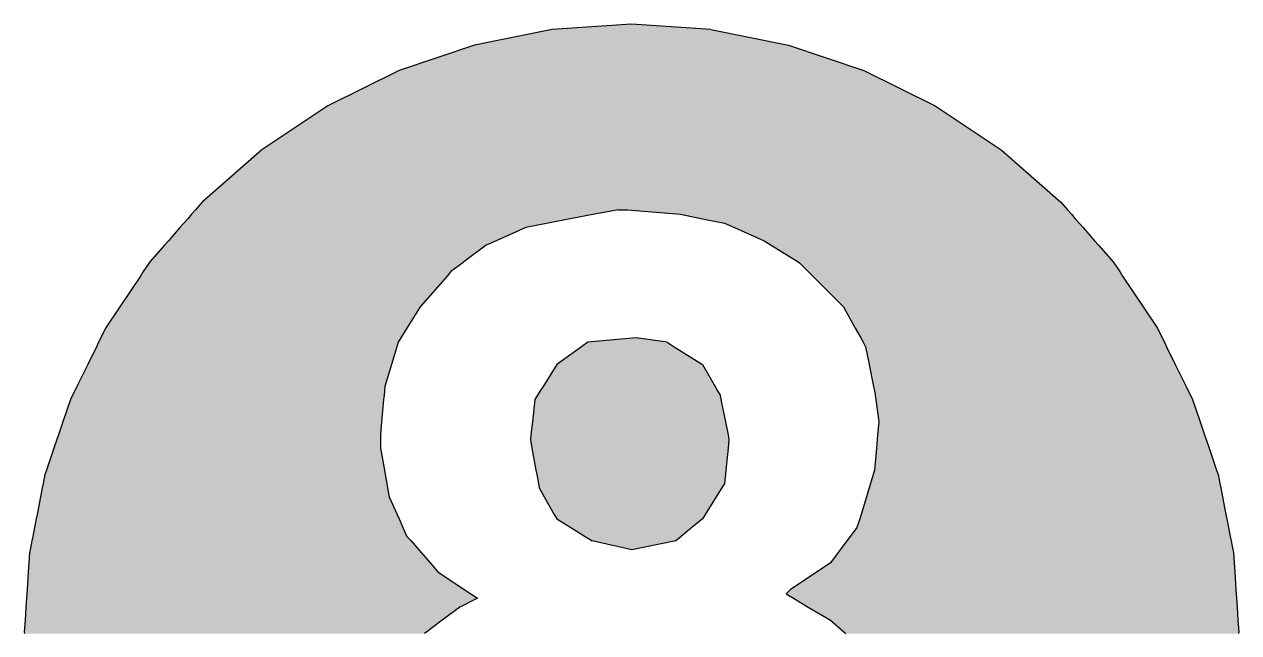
# Model space of a CAD drawing. Extents: x 2558 to 85222, y -662 to 28852.
# Drawn here: x 67520.2 to 67929.2, y 12448.3 to 12653.1 of the extents above; entities that cross this region are included whole.
import ezdxf

# ---------------------------------------------------------------- set-up
doc = ezdxf.new("R2010")
doc.units = 0
doc.header["$MEASUREMENT"] = 0
doc.layers.get('0').update_dxf_attribs({"linetype": 'CONTINUOUS'})
doc.layers.add('DLINE', color=1, linetype='CONTINUOUS')

# ---------------------------------------------------------------- blocks, each defined once
blk = doc.blocks.new('RCSTD3_DESIGN')
at = {"layer": 'DLINE', "linetype": 'CONTINUOUS'}
for p, q in [((593.532945, 8090.827359), (566.838529, 8089.077714)), ((620.227361, 8089.077714), (593.532945, 8090.827359)), ((566.838529, 8089.077714), (540.600861, 8083.858718)), ((620.227361, 8089.077714), (646.465028, 8083.858718)), ((540.600861, 8083.858718), (515.268877, 8075.259668)), ((646.465028, 8083.858718), (671.797013, 8075.259668)), ((515.268877, 8075.259668), (491.276012, 8063.427696)), ((671.797013, 8075.259668), (695.789877, 8063.427696)), ((491.276012, 8063.427696), (469.032792, 8048.565252)), ((695.789877, 8063.427696), (718.033098, 8048.565252)), ((469.032792, 8048.565252), (448.919804, 8030.926634)), ((718.033098, 8048.565252), (738.146086, 8030.926634)), ((448.919804, 8030.926634), (446.671895, 8028.363386)), ((738.146086, 8030.926634), (740.393995, 8028.363386)), ((444.065934, 8025.391857), (442.762954, 8023.906093)), ((445.368914, 8026.877621), (444.065934, 8025.391857)), ((446.671895, 8028.363386), (445.368914, 8026.877621)), ((572.845355, 8025.391857), (565.416533, 8023.906093)), ((581.017058, 8026.877621), (572.845355, 8025.391857)), ((589.188762, 8028.363386), (581.017058, 8026.877621)), ((589.188762, 8028.363386), (592.16029, 8028.363386)), ((592.16029, 8028.363386), (609.989462, 8026.877621)), ((609.989462, 8026.877621), (617.418283, 8025.391857)), ((617.418283, 8025.391857), (624.847104, 8023.906093)), ((740.393995, 8028.363386), (741.696975, 8026.877621)), ((741.696975, 8026.877621), (742.999955, 8025.391857)), ((742.999955, 8025.391857), (744.302936, 8023.906093)), ((441.459973, 8022.420328), (437.551033, 8017.963036)), ((442.762954, 8023.906093), (441.459973, 8022.420328)), ((557.987712, 8022.420328), (547.958803, 8017.963036)), ((565.416533, 8023.906093), (557.987712, 8022.420328)), ((624.847104, 8023.906093), (628.190074, 8022.420328)), ((628.190074, 8022.420328), (638.218983, 8017.963036)), ((744.302936, 8023.906093), (745.605916, 8022.420328)), ((745.605916, 8022.420328), (749.514857, 8017.963036)), ((437.551033, 8017.963036), (436.248052, 8016.477271)), ((547.958803, 8017.963036), (544.615834, 8016.477271)), ((638.218983, 8017.963036), (640.596206, 8016.477271)), ((749.514857, 8017.963036), (750.817837, 8016.477271)), ((436.248052, 8016.477271), (431.281187, 8010.813646)), ((544.615834, 8016.477271), (537.064334, 8010.813646)), ((640.596206, 8016.477271), (649.658006, 8010.813646)), ((750.817837, 8016.477271), (755.784703, 8010.813646)), ((431.094476, 8010.534214), (429.108964, 8007.562686)), ((431.281187, 8010.813646), (431.094476, 8010.534214)), ((536.691757, 8010.534214), (532.729719, 8007.562686)), ((537.064334, 8010.813646), (536.691757, 8010.534214)), ((649.658006, 8010.813646), (650.105097, 8010.534214)), ((650.105097, 8010.534214), (653.076626, 8007.562686)), ((755.784703, 8010.813646), (755.971413, 8010.534214)), ((755.971413, 8010.534214), (757.956925, 8007.562686)), ((428.116208, 8006.076921), (421.166916, 7995.676571)), ((429.108964, 8007.562686), (428.116208, 8006.076921)), ((531.429676, 8006.076921), (522.329369, 7995.676571)), ((532.729719, 8007.562686), (531.429676, 8006.076921)), ((653.076626, 8007.562686), (654.56239, 8006.076921)), ((654.56239, 8006.076921), (664.96274, 7995.676571)), ((757.956925, 8007.562686), (758.949681, 8006.076921)), ((758.949681, 8006.076921), (765.898973, 7995.676571)), ((421.166916, 7995.676571), (416.418742, 7988.570426)), ((522.329369, 7995.676571), (517.888029, 7988.570426)), ((664.96274, 7995.676571), (668.910598, 7988.570426)), ((765.898973, 7995.676571), (770.647147, 7988.570426)), ((416.418742, 7988.570426), (414.79422, 7985.276222)), ((517.888029, 7988.570426), (515.829151, 7985.276222)), ((668.910598, 7988.570426), (670.740712, 7985.276222)), ((770.647147, 7988.570426), (772.271669, 7985.276222)), ((414.79422, 7985.276222), (414.061522, 7983.790457)), ((515.829151, 7985.276222), (514.900548, 7983.790457)), ((595.131819, 7985.276222), (578.788412, 7983.790457)), ((605.532169, 7983.790457), (595.131819, 7985.276222)), ((670.740712, 7985.276222), (671.566137, 7983.790457)), ((772.271669, 7985.276222), (773.004367, 7983.790457)), ((413.328824, 7982.304693), (410.398033, 7976.361636)), ((414.061522, 7983.790457), (413.328824, 7982.304693)), ((514.454819, 7982.304693), (512.671902, 7976.361636)), ((514.900548, 7983.790457), (514.454819, 7982.304693)), ((576.708342, 7982.304693), (568.388062, 7976.361636)), ((578.788412, 7983.790457), (576.708342, 7982.304693)), ((605.532169, 7983.790457), (607.909392, 7982.304693)), ((607.909392, 7982.304693), (617.418283, 7976.361636)), ((671.566137, 7983.790457), (672.391561, 7982.304693)), ((672.391561, 7982.304693), (673.580173, 7976.361636)), ((773.004367, 7983.790457), (773.737065, 7982.304693)), ((773.737065, 7982.304693), (776.667856, 7976.361636)), ((410.398033, 7976.361636), (406.734544, 7968.932815)), ((512.671902, 7976.361636), (510.443255, 7968.932815)), ((568.388062, 7976.361636), (563.745049, 7968.932815)), ((617.418283, 7976.361636), (621.663324, 7968.932815)), ((673.580173, 7976.361636), (675.065937, 7968.932815)), ((776.667856, 7976.361636), (780.331346, 7968.932815)), ((406.734544, 7968.932815), (406.001846, 7967.44705)), ((510.443255, 7968.932815), (510.308186, 7967.44705)), ((563.745049, 7968.932815), (562.816446, 7967.44705)), ((621.663324, 7968.932815), (622.512332, 7967.44705)), ((675.065937, 7968.932815), (675.36309, 7967.44705)), ((780.331346, 7968.932815), (781.064044, 7967.44705)), ((404.552133, 7964.475522), (402.030388, 7957.0467)), ((404.58677, 7964.577561), (404.552133, 7964.475522)), ((405.269148, 7965.961286), (404.58677, 7964.577561)), ((406.001846, 7967.44705), (405.269148, 7965.961286)), ((510.038047, 7964.475522), (509.362699, 7957.0467)), ((510.047323, 7964.577561), (510.038047, 7964.475522)), ((510.173116, 7965.961286), (510.047323, 7964.577561)), ((510.308186, 7967.44705), (510.173116, 7965.961286)), ((560.959241, 7964.475522), (560.133816, 7957.0467)), ((561.023015, 7964.577561), (560.959241, 7964.475522)), ((561.887843, 7965.961286), (561.023015, 7964.577561)), ((562.816446, 7967.44705), (561.887843, 7965.961286)), ((622.512332, 7967.44705), (623.36134, 7965.961286)), ((623.36134, 7965.961286), (623.638085, 7964.577561)), ((623.638085, 7964.577561), (623.658493, 7964.475522)), ((623.658493, 7964.475522), (625.144257, 7957.0467)), ((675.36309, 7967.44705), (675.575342, 7965.961286)), ((675.575342, 7965.961286), (675.773017, 7964.577561)), ((675.773017, 7964.577561), (675.787594, 7964.475522)), ((675.787594, 7964.475522), (676.848854, 7957.0467)), ((781.064044, 7967.44705), (781.796741, 7965.961286)), ((781.796741, 7965.961286), (782.479119, 7964.577561)), ((782.479119, 7964.577561), (782.513757, 7964.475522)), ((782.513757, 7964.475522), (785.035502, 7957.0467)), ((402.030388, 7957.0467), (400.517341, 7952.589408)), ((509.362699, 7957.0467), (508.957491, 7952.589408)), ((560.133816, 7957.0467), (559.638561, 7952.589408)), ((625.144257, 7957.0467), (626.035716, 7952.589408)), ((676.848854, 7957.0467), (676.443646, 7952.589408)), ((785.035502, 7957.0467), (786.548549, 7952.589408)), ((400.517341, 7952.589408), (400.012992, 7951.103643)), ((508.957491, 7952.589408), (508.957491, 7951.103643)), ((559.638561, 7952.589408), (559.473476, 7951.103643)), ((626.035716, 7952.589408), (626.332869, 7951.103643)), ((676.443646, 7952.589408), (676.308576, 7951.103643)), ((786.548549, 7952.589408), (787.052898, 7951.103643)), ((399.004293, 7948.132115), (396.482548, 7940.703293)), ((400.012992, 7951.103643), (399.004293, 7948.132115)), ((508.957491, 7951.103643), (508.957491, 7948.132115)), ((508.957491, 7948.132115), (510.308186, 7940.703293)), ((559.473476, 7951.103643), (560.013754, 7948.132115)), ((560.013754, 7948.132115), (561.364449, 7940.703293)), ((626.035716, 7948.132115), (625.292834, 7940.703293)), ((626.332869, 7951.103643), (626.035716, 7948.132115)), ((676.038437, 7948.132115), (675.36309, 7940.703293)), ((676.308576, 7951.103643), (676.038437, 7948.132115)), ((787.052898, 7951.103643), (788.061596, 7948.132115)), ((788.061596, 7948.132115), (790.583341, 7940.703293)), ((395.98772, 7939.245577), (395.391068, 7936.246)), ((396.482548, 7940.703293), (395.98772, 7939.245577)), ((510.308186, 7940.703293), (510.573225, 7939.245577)), ((510.573225, 7939.245577), (511.118603, 7936.246)), ((561.364449, 7940.703293), (561.629488, 7939.245577)), ((561.629488, 7939.245577), (562.174866, 7936.246)), ((625.147062, 7939.245577), (624.847104, 7936.246)), ((625.292834, 7940.703293), (625.147062, 7939.245577)), ((674.925775, 7939.245577), (674.025902, 7936.246)), ((675.36309, 7940.703293), (674.925775, 7939.245577)), ((790.583341, 7940.703293), (791.078169, 7939.245577)), ((791.078169, 7939.245577), (791.674822, 7936.246)), ((395.391068, 7936.246), (395.095531, 7934.760236)), ((511.118603, 7936.246), (511.388742, 7934.760236)), ((562.174866, 7936.246), (562.445005, 7934.760236)), ((624.847104, 7936.246), (623.918502, 7934.760236)), ((674.025902, 7936.246), (673.580173, 7934.760236)), ((791.674822, 7936.246), (791.970359, 7934.760236)), ((394.504457, 7931.788708), (393.322309, 7925.845651)), ((395.095531, 7934.760236), (394.504457, 7931.788708)), ((511.388742, 7934.760236), (511.929019, 7931.788708)), ((511.929019, 7931.788708), (514.570378, 7925.845651)), ((562.445005, 7934.760236), (564.143021, 7931.788708)), ((564.143021, 7931.788708), (567.539054, 7925.845651)), ((622.061296, 7931.788708), (618.346886, 7925.845651)), ((623.918502, 7934.760236), (622.061296, 7931.788708)), ((672.688714, 7931.788708), (670.905797, 7925.845651)), ((673.580173, 7934.760236), (672.688714, 7931.788708)), ((791.970359, 7934.760236), (792.561432, 7931.788708)), ((792.561432, 7931.788708), (793.74358, 7925.845651)), ((393.026772, 7924.359886), (392.435699, 7921.388358)), ((393.322309, 7925.845651), (393.026772, 7924.359886)), ((514.570378, 7925.845651), (515.230718, 7924.359886)), ((515.230718, 7924.359886), (516.551397, 7921.388358)), ((567.539054, 7925.845651), (568.388062, 7924.359886)), ((568.388062, 7924.359886), (573.142508, 7921.388358)), ((617.418283, 7924.359886), (613.852449, 7921.388358)), ((618.346886, 7925.845651), (617.418283, 7924.359886)), ((670.410542, 7924.359886), (669.420033, 7921.388358)), ((670.905797, 7925.845651), (670.410542, 7924.359886)), ((793.74358, 7925.845651), (794.039117, 7924.359886)), ((794.039117, 7924.359886), (794.630191, 7921.388358)), ((392.435699, 7921.388358), (391.844625, 7918.416829)), ((516.551397, 7921.388358), (517.872077, 7918.416829)), ((573.142508, 7921.388358), (577.896953, 7918.416829)), ((613.852449, 7921.388358), (610.286614, 7918.416829)), ((669.420033, 7921.388358), (667.191386, 7918.416829)), ((794.630191, 7921.388358), (795.221264, 7918.416829)), ((391.549088, 7916.931065), (390.958014, 7913.959536)), ((391.844625, 7918.416829), (391.549088, 7916.931065)), ((517.872077, 7918.416829), (519.357841, 7916.931065)), ((519.357841, 7916.931065), (521.904865, 7913.959536)), ((577.896953, 7918.416829), (580.274176, 7916.931065)), ((593.646055, 7913.959536), (580.274176, 7916.931065)), ((608.503697, 7916.931065), (593.646055, 7913.959536)), ((610.286614, 7918.416829), (608.503697, 7916.931065)), ((666.077063, 7916.931065), (663.848417, 7913.959536)), ((667.191386, 7918.416829), (666.077063, 7916.931065)), ((795.221264, 7918.416829), (795.516801, 7916.931065)), ((795.516801, 7916.931065), (796.107875, 7913.959536)), ((390.768724, 7913.00791), (390.53895, 7909.502244)), ((390.958014, 7913.959536), (390.768724, 7913.00791)), ((521.904865, 7913.959536), (522.720545, 7913.00791)), ((522.720545, 7913.00791), (525.725402, 7909.502244)), ((663.134696, 7913.00791), (660.505447, 7909.502244)), ((663.848417, 7913.959536), (663.134696, 7913.00791)), ((796.107875, 7913.959536), (796.297165, 7913.00791)), ((796.297165, 7913.00791), (796.526939, 7909.502244)), ((390.344186, 7906.530715), (389.954658, 7900.587658)), ((390.53895, 7909.502244), (390.344186, 7906.530715)), ((525.725402, 7909.502244), (528.272427, 7906.530715)), ((528.272427, 7906.530715), (537.187012, 7900.587658)), ((656.048154, 7906.530715), (647.133568, 7900.587658)), ((660.505447, 7909.502244), (656.048154, 7906.530715)), ((796.526939, 7909.502244), (796.721703, 7906.530715)), ((796.721703, 7906.530715), (797.111232, 7900.587658)), ((389.857275, 7899.101894), (389.759893, 7897.616129)), ((389.954658, 7900.587658), (389.857275, 7899.101894)), ((537.187012, 7900.587658), (539.415659, 7899.101894)), ((539.415659, 7899.101894), (541.644305, 7897.616129)), ((647.133568, 7900.587658), (645.647804, 7899.101894)), ((645.647804, 7899.101894), (648.124078, 7897.616129)), ((797.111232, 7900.587658), (797.208614, 7899.101894)), ((797.208614, 7899.101894), (797.305996, 7897.616129)), ((389.565129, 7894.644601), (389.272983, 7890.187308)), ((389.759893, 7897.616129), (389.565129, 7894.644601)), ((535.701248, 7894.644601), (529.758191, 7890.187308)), ((541.644305, 7897.616129), (535.701248, 7894.644601)), ((648.124078, 7897.616129), (653.076626, 7894.644601)), ((653.076626, 7894.644601), (660.505447, 7890.187308)), ((797.305996, 7897.616129), (797.50076, 7894.644601)), ((797.50076, 7894.644601), (797.792907, 7890.187308)), ((389.272983, 7890.187308), (389.019079, 7886.313493)), ((529.758191, 7890.187308), (524.593105, 7886.313493)), ((660.505447, 7890.187308), (665.024897, 7886.313493)), ((797.792907, 7890.187308), (798.04681, 7886.313493)), ((389.019079, 7886.313493), (389.057323, 7885.730015)), ((524.593105, 7886.313493), (523.815134, 7885.730015)), ((665.024897, 7886.313493), (665.705622, 7885.730015)), ((798.04681, 7886.313493), (798.008567, 7885.730015))]:
    blk.add_line(p, q, dxfattribs=at)
for points in [[(593.532945, 8090.827359), (566.838529, 8089.077714), (620.227361, 8089.077714)], [(566.838529, 8089.077714), (540.600861, 8083.858718), (646.465028, 8083.858718)], [(540.600861, 8083.858718), (515.268877, 8075.259668), (671.797013, 8075.259668)], [(515.268877, 8075.259668), (491.276012, 8063.427696), (695.789877, 8063.427696)], [(491.276012, 8063.427696), (469.032792, 8048.565252), (718.033098, 8048.565252)], [(469.032792, 8048.565252), (448.919804, 8030.926634), (738.146086, 8030.926634)], [(448.919804, 8030.926634), (446.671895, 8028.363386), (740.393995, 8028.363386)], [(444.065934, 8025.391857), (442.762954, 8023.906093), (565.416533, 8023.906093)], [(445.368914, 8026.877621), (444.065934, 8025.391857), (572.845355, 8025.391857)], [(446.671895, 8028.363386), (445.368914, 8026.877621), (581.017058, 8026.877621)], [(589.188762, 8028.363386), (589.188762, 8028.363386), (592.16029, 8028.363386)], [(592.16029, 8028.363386), (609.989462, 8026.877621), (741.696975, 8026.877621)], [(609.989462, 8026.877621), (617.418283, 8025.391857), (742.999955, 8025.391857)], [(617.418283, 8025.391857), (624.847104, 8023.906093), (744.302936, 8023.906093)], [(441.459973, 8022.420328), (437.551033, 8017.963036), (547.958803, 8017.963036)], [(442.762954, 8023.906093), (441.459973, 8022.420328), (557.987712, 8022.420328)], [(624.847104, 8023.906093), (628.190074, 8022.420328), (745.605916, 8022.420328)], [(628.190074, 8022.420328), (638.218983, 8017.963036), (749.514857, 8017.963036)], [(437.551033, 8017.963036), (436.248052, 8016.477271), (544.615834, 8016.477271)], [(638.218983, 8017.963036), (640.596206, 8016.477271), (750.817837, 8016.477271)], [(436.248052, 8016.477271), (431.281187, 8010.813646), (537.064334, 8010.813646)], [(640.596206, 8016.477271), (649.658006, 8010.813646), (755.784703, 8010.813646)], [(431.094476, 8010.534214), (429.108964, 8007.562686), (532.729719, 8007.562686)], [(431.281187, 8010.813646), (431.094476, 8010.534214), (536.691757, 8010.534214)], [(649.658006, 8010.813646), (650.105097, 8010.534214), (755.971413, 8010.534214)], [(650.105097, 8010.534214), (653.076626, 8007.562686), (757.956925, 8007.562686)], [(428.116208, 8006.076921), (421.166916, 7995.676571), (522.329369, 7995.676571)], [(429.108964, 8007.562686), (428.116208, 8006.076921), (531.429676, 8006.076921)], [(653.076626, 8007.562686), (654.56239, 8006.076921), (758.949681, 8006.076921)], [(654.56239, 8006.076921), (664.96274, 7995.676571), (765.898973, 7995.676571)], [(421.166916, 7995.676571), (416.418742, 7988.570426), (517.888029, 7988.570426)], [(664.96274, 7995.676571), (668.910598, 7988.570426), (770.647147, 7988.570426)], [(416.418742, 7988.570426), (414.79422, 7985.276222), (515.829151, 7985.276222)], [(668.910598, 7988.570426), (670.740712, 7985.276222), (772.271669, 7985.276222)], [(414.79422, 7985.276222), (414.061522, 7983.790457), (514.900548, 7983.790457)], [(595.131819, 7985.276222), (578.788412, 7983.790457), (605.532169, 7983.790457)], [(670.740712, 7985.276222), (671.566137, 7983.790457), (773.004367, 7983.790457)], [(413.328824, 7982.304693), (410.398033, 7976.361636), (512.671902, 7976.361636)], [(414.061522, 7983.790457), (413.328824, 7982.304693), (514.454819, 7982.304693)], [(576.708342, 7982.304693), (568.388062, 7976.361636), (617.418283, 7976.361636)], [(578.788412, 7983.790457), (576.708342, 7982.304693), (607.909392, 7982.304693)], [(671.566137, 7983.790457), (672.391561, 7982.304693), (773.737065, 7982.304693)], [(672.391561, 7982.304693), (673.580173, 7976.361636), (776.667856, 7976.361636)], [(410.398033, 7976.361636), (406.734544, 7968.932815), (510.443255, 7968.932815)], [(568.388062, 7976.361636), (563.745049, 7968.932815), (621.663324, 7968.932815)], [(673.580173, 7976.361636), (675.065937, 7968.932815), (780.331346, 7968.932815)], [(406.734544, 7968.932815), (406.001846, 7967.44705), (510.308186, 7967.44705)], [(563.745049, 7968.932815), (562.816446, 7967.44705), (622.512332, 7967.44705)], [(675.065937, 7968.932815), (675.36309, 7967.44705), (781.064044, 7967.44705)], [(404.552133, 7964.475522), (402.030388, 7957.0467), (509.362699, 7957.0467)], [(404.58677, 7964.577561), (404.552133, 7964.475522), (510.038047, 7964.475522)], [(405.269148, 7965.961286), (404.58677, 7964.577561), (510.047323, 7964.577561)], [(406.001846, 7967.44705), (405.269148, 7965.961286), (510.173116, 7965.961286)], [(560.959241, 7964.475522), (560.133816, 7957.0467), (625.144257, 7957.0467)], [(561.023015, 7964.577561), (560.959241, 7964.475522), (623.658493, 7964.475522)], [(561.887843, 7965.961286), (561.023015, 7964.577561), (623.638085, 7964.577561)], [(562.816446, 7967.44705), (561.887843, 7965.961286), (623.36134, 7965.961286)], [(675.36309, 7967.44705), (675.575342, 7965.961286), (781.796741, 7965.961286)], [(675.575342, 7965.961286), (675.773017, 7964.577561), (782.479119, 7964.577561)], [(675.773017, 7964.577561), (675.787594, 7964.475522), (782.513757, 7964.475522)], [(675.787594, 7964.475522), (676.848854, 7957.0467), (785.035502, 7957.0467)], [(402.030388, 7957.0467), (400.517341, 7952.589408), (508.957491, 7952.589408)], [(560.133816, 7957.0467), (559.638561, 7952.589408), (626.035716, 7952.589408)], [(676.848854, 7957.0467), (676.443646, 7952.589408), (786.548549, 7952.589408)], [(400.517341, 7952.589408), (400.012992, 7951.103643), (508.957491, 7951.103643)], [(559.638561, 7952.589408), (559.473476, 7951.103643), (626.332869, 7951.103643)], [(676.443646, 7952.589408), (676.308576, 7951.103643), (787.052898, 7951.103643)], [(399.004293, 7948.132115), (396.482548, 7940.703293), (510.308186, 7940.703293)], [(400.012992, 7951.103643), (399.004293, 7948.132115), (508.957491, 7948.132115)], [(559.473476, 7951.103643), (560.013754, 7948.132115), (626.035716, 7948.132115)], [(560.013754, 7948.132115), (561.364449, 7940.703293), (625.292834, 7940.703293)], [(676.038437, 7948.132115), (675.36309, 7940.703293), (790.583341, 7940.703293)], [(676.308576, 7951.103643), (676.038437, 7948.132115), (788.061596, 7948.132115)], [(395.98772, 7939.245577), (395.391068, 7936.246), (511.118603, 7936.246)], [(396.482548, 7940.703293), (395.98772, 7939.245577), (510.573225, 7939.245577)], [(561.364449, 7940.703293), (561.629488, 7939.245577), (625.147062, 7939.245577)], [(561.629488, 7939.245577), (562.174866, 7936.246), (624.847104, 7936.246)], [(674.925775, 7939.245577), (674.025902, 7936.246), (791.674822, 7936.246)], [(675.36309, 7940.703293), (674.925775, 7939.245577), (791.078169, 7939.245577)], [(395.391068, 7936.246), (395.095531, 7934.760236), (511.388742, 7934.760236)], [(562.174866, 7936.246), (562.445005, 7934.760236), (623.918502, 7934.760236)], [(674.025902, 7936.246), (673.580173, 7934.760236), (791.970359, 7934.760236)], [(394.504457, 7931.788708), (393.322309, 7925.845651), (514.570378, 7925.845651)], [(395.095531, 7934.760236), (394.504457, 7931.788708), (511.929019, 7931.788708)], [(562.445005, 7934.760236), (564.143021, 7931.788708), (622.061296, 7931.788708)], [(564.143021, 7931.788708), (567.539054, 7925.845651), (618.346886, 7925.845651)], [(672.688714, 7931.788708), (670.905797, 7925.845651), (793.74358, 7925.845651)], [(673.580173, 7934.760236), (672.688714, 7931.788708), (792.561432, 7931.788708)], [(393.026772, 7924.359886), (392.435699, 7921.388358), (516.551397, 7921.388358)], [(393.322309, 7925.845651), (393.026772, 7924.359886), (515.230718, 7924.359886)], [(567.539054, 7925.845651), (568.388062, 7924.359886), (617.418283, 7924.359886)], [(568.388062, 7924.359886), (573.142508, 7921.388358), (613.852449, 7921.388358)], [(670.410542, 7924.359886), (669.420033, 7921.388358), (794.630191, 7921.388358)], [(670.905797, 7925.845651), (670.410542, 7924.359886), (794.039117, 7924.359886)], [(392.435699, 7921.388358), (391.844625, 7918.416829), (517.872077, 7918.416829)], [(573.142508, 7921.388358), (577.896953, 7918.416829), (610.286614, 7918.416829)], [(669.420033, 7921.388358), (667.191386, 7918.416829), (795.221264, 7918.416829)], [(391.549088, 7916.931065), (390.958014, 7913.959536), (521.904865, 7913.959536)], [(391.844625, 7918.416829), (391.549088, 7916.931065), (519.357841, 7916.931065)], [(577.896953, 7918.416829), (580.274176, 7916.931065), (608.503697, 7916.931065)], [(666.077063, 7916.931065), (663.848417, 7913.959536), (796.107875, 7913.959536)], [(667.191386, 7918.416829), (666.077063, 7916.931065), (795.516801, 7916.931065)], [(390.768724, 7913.00791), (390.53895, 7909.502244), (525.725402, 7909.502244)], [(390.958014, 7913.959536), (390.768724, 7913.00791), (522.720545, 7913.00791)], [(663.134696, 7913.00791), (660.505447, 7909.502244), (796.526939, 7909.502244)], [(663.848417, 7913.959536), (663.134696, 7913.00791), (796.297165, 7913.00791)], [(390.344186, 7906.530715), (389.954658, 7900.587658), (537.187012, 7900.587658)], [(390.53895, 7909.502244), (390.344186, 7906.530715), (528.272427, 7906.530715)], [(656.048154, 7906.530715), (647.133568, 7900.587658), (797.111232, 7900.587658)], [(660.505447, 7909.502244), (656.048154, 7906.530715), (796.721703, 7906.530715)], [(389.857275, 7899.101894), (389.759893, 7897.616129), (541.644305, 7897.616129)], [(389.954658, 7900.587658), (389.857275, 7899.101894), (539.415659, 7899.101894)], [(647.133568, 7900.587658), (645.647804, 7899.101894), (797.208614, 7899.101894)], [(645.647804, 7899.101894), (648.124078, 7897.616129), (797.305996, 7897.616129)], [(389.565129, 7894.644601), (389.272983, 7890.187308), (529.758191, 7890.187308)], [(389.759893, 7897.616129), (389.565129, 7894.644601), (535.701248, 7894.644601)], [(648.124078, 7897.616129), (653.076626, 7894.644601), (797.50076, 7894.644601)], [(653.076626, 7894.644601), (660.505447, 7890.187308), (797.792907, 7890.187308)], [(389.272983, 7890.187308), (389.019079, 7886.313493), (524.593105, 7886.313493)], [(660.505447, 7890.187308), (665.024897, 7886.313493), (798.04681, 7886.313493)], [(389.019079, 7886.313493), (389.057323, 7885.730015), (523.815134, 7885.730015)], [(665.024897, 7886.313493), (665.705622, 7885.730015), (798.008567, 7885.730015)]]:
    blk.add_solid(points, dxfattribs=at)
at = {"layer": 'DLINE', "linetype": 'CONTINUOUS', "extrusion": (0, 0, -1)}
for points in [[(-566.838529, 8089.077714), (-620.227361, 8089.077714), (-646.465028, 8083.858718)], [(-540.600861, 8083.858718), (-646.465028, 8083.858718), (-671.797013, 8075.259668)], [(-515.268877, 8075.259668), (-671.797013, 8075.259668), (-695.789877, 8063.427696)], [(-491.276012, 8063.427696), (-695.789877, 8063.427696), (-718.033098, 8048.565252)], [(-469.032792, 8048.565252), (-718.033098, 8048.565252), (-738.146086, 8030.926634)], [(-448.919804, 8030.926634), (-738.146086, 8030.926634), (-740.393995, 8028.363386)], [(-444.065934, 8025.391857), (-572.845355, 8025.391857), (-565.416533, 8023.906093)], [(-445.368914, 8026.877621), (-581.017058, 8026.877621), (-572.845355, 8025.391857)], [(-446.671895, 8028.363386), (-589.188762, 8028.363386), (-581.017058, 8026.877621)], [(-592.16029, 8028.363386), (-740.393995, 8028.363386), (-741.696975, 8026.877621)], [(-609.989462, 8026.877621), (-741.696975, 8026.877621), (-742.999955, 8025.391857)], [(-617.418283, 8025.391857), (-742.999955, 8025.391857), (-744.302936, 8023.906093)], [(-441.459973, 8022.420328), (-557.987712, 8022.420328), (-547.958803, 8017.963036)], [(-442.762954, 8023.906093), (-565.416533, 8023.906093), (-557.987712, 8022.420328)], [(-624.847104, 8023.906093), (-744.302936, 8023.906093), (-745.605916, 8022.420328)], [(-628.190074, 8022.420328), (-745.605916, 8022.420328), (-749.514857, 8017.963036)], [(-437.551033, 8017.963036), (-547.958803, 8017.963036), (-544.615834, 8016.477271)], [(-638.218983, 8017.963036), (-749.514857, 8017.963036), (-750.817837, 8016.477271)], [(-436.248052, 8016.477271), (-544.615834, 8016.477271), (-537.064334, 8010.813646)], [(-640.596206, 8016.477271), (-750.817837, 8016.477271), (-755.784703, 8010.813646)], [(-431.094476, 8010.534214), (-536.691757, 8010.534214), (-532.729719, 8007.562686)], [(-431.281187, 8010.813646), (-537.064334, 8010.813646), (-536.691757, 8010.534214)], [(-649.658006, 8010.813646), (-755.784703, 8010.813646), (-755.971413, 8010.534214)], [(-650.105097, 8010.534214), (-755.971413, 8010.534214), (-757.956925, 8007.562686)], [(-428.116208, 8006.076921), (-531.429676, 8006.076921), (-522.329369, 7995.676571)], [(-429.108964, 8007.562686), (-532.729719, 8007.562686), (-531.429676, 8006.076921)], [(-653.076626, 8007.562686), (-757.956925, 8007.562686), (-758.949681, 8006.076921)], [(-654.56239, 8006.076921), (-758.949681, 8006.076921), (-765.898973, 7995.676571)], [(-421.166916, 7995.676571), (-522.329369, 7995.676571), (-517.888029, 7988.570426)], [(-664.96274, 7995.676571), (-765.898973, 7995.676571), (-770.647147, 7988.570426)], [(-416.418742, 7988.570426), (-517.888029, 7988.570426), (-515.829151, 7985.276222)], [(-668.910598, 7988.570426), (-770.647147, 7988.570426), (-772.271669, 7985.276222)], [(-414.79422, 7985.276222), (-515.829151, 7985.276222), (-514.900548, 7983.790457)], [(-670.740712, 7985.276222), (-772.271669, 7985.276222), (-773.004367, 7983.790457)], [(-413.328824, 7982.304693), (-514.454819, 7982.304693), (-512.671902, 7976.361636)], [(-414.061522, 7983.790457), (-514.900548, 7983.790457), (-514.454819, 7982.304693)], [(-576.708342, 7982.304693), (-607.909392, 7982.304693), (-617.418283, 7976.361636)], [(-578.788412, 7983.790457), (-605.532169, 7983.790457), (-607.909392, 7982.304693)], [(-671.566137, 7983.790457), (-773.004367, 7983.790457), (-773.737065, 7982.304693)], [(-672.391561, 7982.304693), (-773.737065, 7982.304693), (-776.667856, 7976.361636)], [(-410.398033, 7976.361636), (-512.671902, 7976.361636), (-510.443255, 7968.932815)], [(-568.388062, 7976.361636), (-617.418283, 7976.361636), (-621.663324, 7968.932815)], [(-673.580173, 7976.361636), (-776.667856, 7976.361636), (-780.331346, 7968.932815)], [(-406.734544, 7968.932815), (-510.443255, 7968.932815), (-510.308186, 7967.44705)], [(-563.745049, 7968.932815), (-621.663324, 7968.932815), (-622.512332, 7967.44705)], [(-675.065937, 7968.932815), (-780.331346, 7968.932815), (-781.064044, 7967.44705)], [(-404.552133, 7964.475522), (-510.038047, 7964.475522), (-509.362699, 7957.0467)], [(-404.58677, 7964.577561), (-510.047323, 7964.577561), (-510.038047, 7964.475522)], [(-405.269148, 7965.961286), (-510.173116, 7965.961286), (-510.047323, 7964.577561)], [(-406.001846, 7967.44705), (-510.308186, 7967.44705), (-510.173116, 7965.961286)], [(-560.959241, 7964.475522), (-623.658493, 7964.475522), (-625.144257, 7957.0467)], [(-561.023015, 7964.577561), (-623.638085, 7964.577561), (-623.658493, 7964.475522)], [(-561.887843, 7965.961286), (-623.36134, 7965.961286), (-623.638085, 7964.577561)], [(-562.816446, 7967.44705), (-622.512332, 7967.44705), (-623.36134, 7965.961286)], [(-675.36309, 7967.44705), (-781.064044, 7967.44705), (-781.796741, 7965.961286)], [(-675.575342, 7965.961286), (-781.796741, 7965.961286), (-782.479119, 7964.577561)], [(-675.773017, 7964.577561), (-782.479119, 7964.577561), (-782.513757, 7964.475522)], [(-675.787594, 7964.475522), (-782.513757, 7964.475522), (-785.035502, 7957.0467)], [(-402.030388, 7957.0467), (-509.362699, 7957.0467), (-508.957491, 7952.589408)], [(-560.133816, 7957.0467), (-625.144257, 7957.0467), (-626.035716, 7952.589408)], [(-676.848854, 7957.0467), (-785.035502, 7957.0467), (-786.548549, 7952.589408)], [(-400.517341, 7952.589408), (-508.957491, 7952.589408), (-508.957491, 7951.103643)], [(-559.638561, 7952.589408), (-626.035716, 7952.589408), (-626.332869, 7951.103643)], [(-676.443646, 7952.589408), (-786.548549, 7952.589408), (-787.052898, 7951.103643)], [(-399.004293, 7948.132115), (-508.957491, 7948.132115), (-510.308186, 7940.703293)], [(-400.012992, 7951.103643), (-508.957491, 7951.103643), (-508.957491, 7948.132115)], [(-559.473476, 7951.103643), (-626.332869, 7951.103643), (-626.035716, 7948.132115)], [(-560.013754, 7948.132115), (-626.035716, 7948.132115), (-625.292834, 7940.703293)], [(-676.038437, 7948.132115), (-788.061596, 7948.132115), (-790.583341, 7940.703293)], [(-676.308576, 7951.103643), (-787.052898, 7951.103643), (-788.061596, 7948.132115)], [(-395.98772, 7939.245577), (-510.573225, 7939.245577), (-511.118603, 7936.246)], [(-396.482548, 7940.703293), (-510.308186, 7940.703293), (-510.573225, 7939.245577)], [(-561.364449, 7940.703293), (-625.292834, 7940.703293), (-625.147062, 7939.245577)], [(-561.629488, 7939.245577), (-625.147062, 7939.245577), (-624.847104, 7936.246)], [(-674.925775, 7939.245577), (-791.078169, 7939.245577), (-791.674822, 7936.246)], [(-675.36309, 7940.703293), (-790.583341, 7940.703293), (-791.078169, 7939.245577)], [(-395.391068, 7936.246), (-511.118603, 7936.246), (-511.388742, 7934.760236)], [(-562.174866, 7936.246), (-624.847104, 7936.246), (-623.918502, 7934.760236)], [(-674.025902, 7936.246), (-791.674822, 7936.246), (-791.970359, 7934.760236)], [(-394.504457, 7931.788708), (-511.929019, 7931.788708), (-514.570378, 7925.845651)], [(-395.095531, 7934.760236), (-511.388742, 7934.760236), (-511.929019, 7931.788708)], [(-562.445005, 7934.760236), (-623.918502, 7934.760236), (-622.061296, 7931.788708)], [(-564.143021, 7931.788708), (-622.061296, 7931.788708), (-618.346886, 7925.845651)], [(-672.688714, 7931.788708), (-792.561432, 7931.788708), (-793.74358, 7925.845651)], [(-673.580173, 7934.760236), (-791.970359, 7934.760236), (-792.561432, 7931.788708)], [(-393.026772, 7924.359886), (-515.230718, 7924.359886), (-516.551397, 7921.388358)], [(-393.322309, 7925.845651), (-514.570378, 7925.845651), (-515.230718, 7924.359886)], [(-567.539054, 7925.845651), (-618.346886, 7925.845651), (-617.418283, 7924.359886)], [(-568.388062, 7924.359886), (-617.418283, 7924.359886), (-613.852449, 7921.388358)], [(-670.410542, 7924.359886), (-794.039117, 7924.359886), (-794.630191, 7921.388358)], [(-670.905797, 7925.845651), (-793.74358, 7925.845651), (-794.039117, 7924.359886)], [(-392.435699, 7921.388358), (-516.551397, 7921.388358), (-517.872077, 7918.416829)], [(-573.142508, 7921.388358), (-613.852449, 7921.388358), (-610.286614, 7918.416829)], [(-669.420033, 7921.388358), (-794.630191, 7921.388358), (-795.221264, 7918.416829)], [(-391.549088, 7916.931065), (-519.357841, 7916.931065), (-521.904865, 7913.959536)], [(-391.844625, 7918.416829), (-517.872077, 7918.416829), (-519.357841, 7916.931065)], [(-577.896953, 7918.416829), (-610.286614, 7918.416829), (-608.503697, 7916.931065)], [(-580.274176, 7916.931065), (-608.503697, 7916.931065), (-593.646055, 7913.959536)], [(-666.077063, 7916.931065), (-795.516801, 7916.931065), (-796.107875, 7913.959536)], [(-667.191386, 7918.416829), (-795.221264, 7918.416829), (-795.516801, 7916.931065)], [(-390.768724, 7913.00791), (-522.720545, 7913.00791), (-525.725402, 7909.502244)], [(-390.958014, 7913.959536), (-521.904865, 7913.959536), (-522.720545, 7913.00791)], [(-663.134696, 7913.00791), (-796.297165, 7913.00791), (-796.526939, 7909.502244)], [(-663.848417, 7913.959536), (-796.107875, 7913.959536), (-796.297165, 7913.00791)], [(-390.344186, 7906.530715), (-528.272427, 7906.530715), (-537.187012, 7900.587658)], [(-390.53895, 7909.502244), (-525.725402, 7909.502244), (-528.272427, 7906.530715)], [(-656.048154, 7906.530715), (-796.721703, 7906.530715), (-797.111232, 7900.587658)], [(-660.505447, 7909.502244), (-796.526939, 7909.502244), (-796.721703, 7906.530715)], [(-389.857275, 7899.101894), (-539.415659, 7899.101894), (-541.644305, 7897.616129)], [(-389.954658, 7900.587658), (-537.187012, 7900.587658), (-539.415659, 7899.101894)], [(-645.647804, 7899.101894), (-797.208614, 7899.101894), (-797.305996, 7897.616129)], [(-647.133568, 7900.587658), (-797.111232, 7900.587658), (-797.208614, 7899.101894)], [(-389.565129, 7894.644601), (-535.701248, 7894.644601), (-529.758191, 7890.187308)], [(-389.759893, 7897.616129), (-541.644305, 7897.616129), (-535.701248, 7894.644601)], [(-648.124078, 7897.616129), (-797.305996, 7897.616129), (-797.50076, 7894.644601)], [(-653.076626, 7894.644601), (-797.50076, 7894.644601), (-797.792907, 7890.187308)], [(-389.272983, 7890.187308), (-529.758191, 7890.187308), (-524.593105, 7886.313493)], [(-660.505447, 7890.187308), (-797.792907, 7890.187308), (-798.04681, 7886.313493)], [(-389.019079, 7886.313493), (-524.593105, 7886.313493), (-523.815134, 7885.730015)], [(-665.024897, 7886.313493), (-798.04681, 7886.313493), (-798.008567, 7885.730015)]]:
    blk.add_solid(points, dxfattribs=at)

msp = doc.modelspace()

# ---------------------------------------------------------------- block references
msp.add_blockref('RCSTD3_DESIGN', (67131.138105, 4562.284676))

doc.saveas('drawing.dxf')
